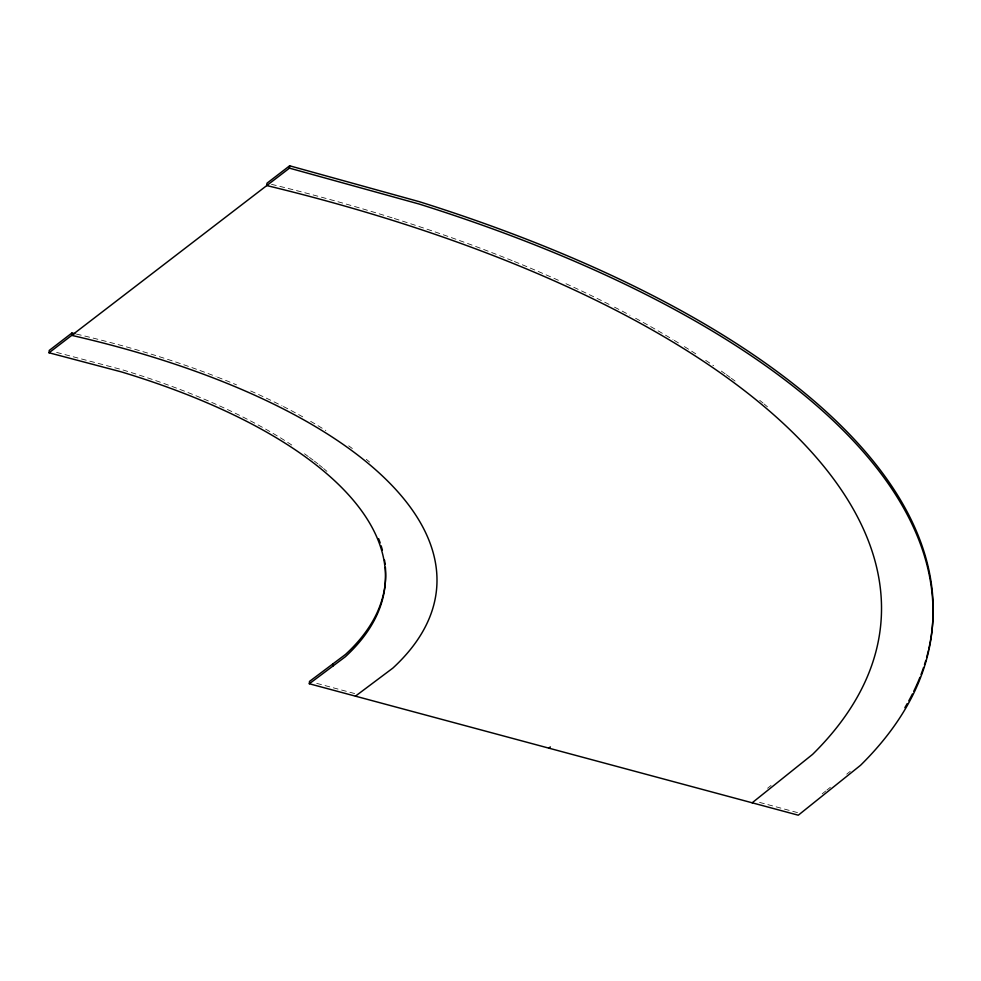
<?xml version="1.0" encoding="UTF-8"?>
<svg xmlns="http://www.w3.org/2000/svg" width="981" height="981" viewBox="0 0 981 981"><rect width="100%" height="100%" fill="white"/><g stroke="black" fill="none" stroke-linecap="round" stroke-linejoin="round"><path stroke-width="0.74" stroke-dasharray="4.91 3.68" d="M767.559 788.27L771.066 785.462M822.201 793.837L825.695 791.029M826.873 790.085L830.38 787.277M846.726 774.168L850.233 771.36M56.604 352.387L121.362 369.494A526.907 215.158 4.6 0 1 294.092 446.576M316.716 683.352L355.625 693.8M759.564 802.397L798.473 812.857M271.492 184.318A1013.165 413.7 4.6 0 1 392.829 218.052M394.325 218.518A1013.165 413.7 4.6 0 1 512.916 260.934M514.387 261.522A1013.165 413.7 4.6 0 1 558.974 280.541M565.951 283.693A1013.165 413.7 4.6 0 1 609.066 304.392M614.523 307.176A1013.165 413.7 4.6 0 1 630.047 315.281M635.59 318.273A1013.165 413.7 4.6 0 1 672.978 339.61M674.266 340.382A1013.165 413.7 4.6 0 1 679.367 343.497M684.407 346.612A1013.165 413.7 4.6 0 1 696.743 354.46M705.707 360.358A1013.165 413.7 4.6 0 1 713.592 365.705M721.329 371.088A1013.165 413.7 4.6 0 1 725.131 373.786M726.394 374.693A1013.165 413.7 4.6 0 1 730.134 377.403M731.385 378.31A1013.165 413.7 4.6 0 1 735.076 381.045M759.735 400.346A1013.165 413.7 4.6 0 1 763.083 403.117M764.187 404.049A1013.165 413.7 4.6 0 1 767.473 406.833M76.444 334.08A578.557 236.249 4.6 0 1 216.041 376.569M217.524 377.158A578.557 236.249 4.6 0 1 236.519 384.846M250.695 390.978A578.557 236.249 4.6 0 1 281.988 405.827M283.411 406.539A578.557 236.249 4.6 0 1 302.7 416.827M310.634 421.327A578.557 236.249 4.6 0 1 325.827 430.5M348.696 445.852A578.557 236.249 4.6 0 1 352.363 448.525M366.293 459.341A578.557 236.249 4.6 0 1 369.592 462.076M304.515 453.786A526.907 215.158 4.6 0 1 308.279 456.521M309.518 457.44A526.907 215.158 4.6 0 1 313.172 460.199M314.374 461.119A526.907 215.158 4.6 0 1 317.918 463.89M319.07 464.822A526.907 215.158 4.6 0 1 322.504 467.606M323.62 468.538A526.907 215.158 4.6 0 1 326.931 471.346"/><path stroke-width="1.47" d="M49.05 352.78L289.456 168.143L419.23 204.06A1064.802 434.791 4.6 0 1 860.558 765.278L798.289 815.199L309.322 683.757L345.275 656.816A526.907 215.158 4.6 0 0 121.178 371.836L49.05 352.78L49.234 350.438L71.907 333.025A578.557 236.249 4.6 0 1 74.936 333.724M71.907 333.025L71.723 335.367A578.557 236.249 4.6 0 1 392.841 668.11L355.429 696.154M289.456 168.143L289.64 165.801L419.414 201.718A1064.802 434.791 4.6 0 1 928.749 649.066M309.322 683.757L309.506 681.415L345.459 654.474A526.907 215.158 4.6 0 0 385.398 567.325M332.89 666.099L333.074 663.757M752.169 802.801L812.575 754.389A1013.165 413.7 4.6 0 0 266.783 185.556L266.979 183.214L289.64 165.801M548.857 748.049L550.366 746.909M928.418 650.489A1064.802 434.791 4.6 0 1 926.604 657.577M925.794 660.409A1064.802 434.791 4.6 0 1 924.482 664.652M923.562 667.472A1064.802 434.791 4.6 0 1 921.036 674.499M919.933 677.307A1064.802 434.791 4.6 0 1 913.765 691.225M912.404 693.984A1064.802 434.791 4.6 0 1 908.774 700.851M907.241 703.573A1064.802 434.791 4.6 0 1 904.862 707.657M378.592 538.63A526.907 215.158 4.6 0 1 380.187 542.934M381.143 545.804A526.907 215.158 4.6 0 1 382.394 550.108M384.54 560.139A526.907 215.158 4.6 0 1 385.116 564.418"/></g></svg>
